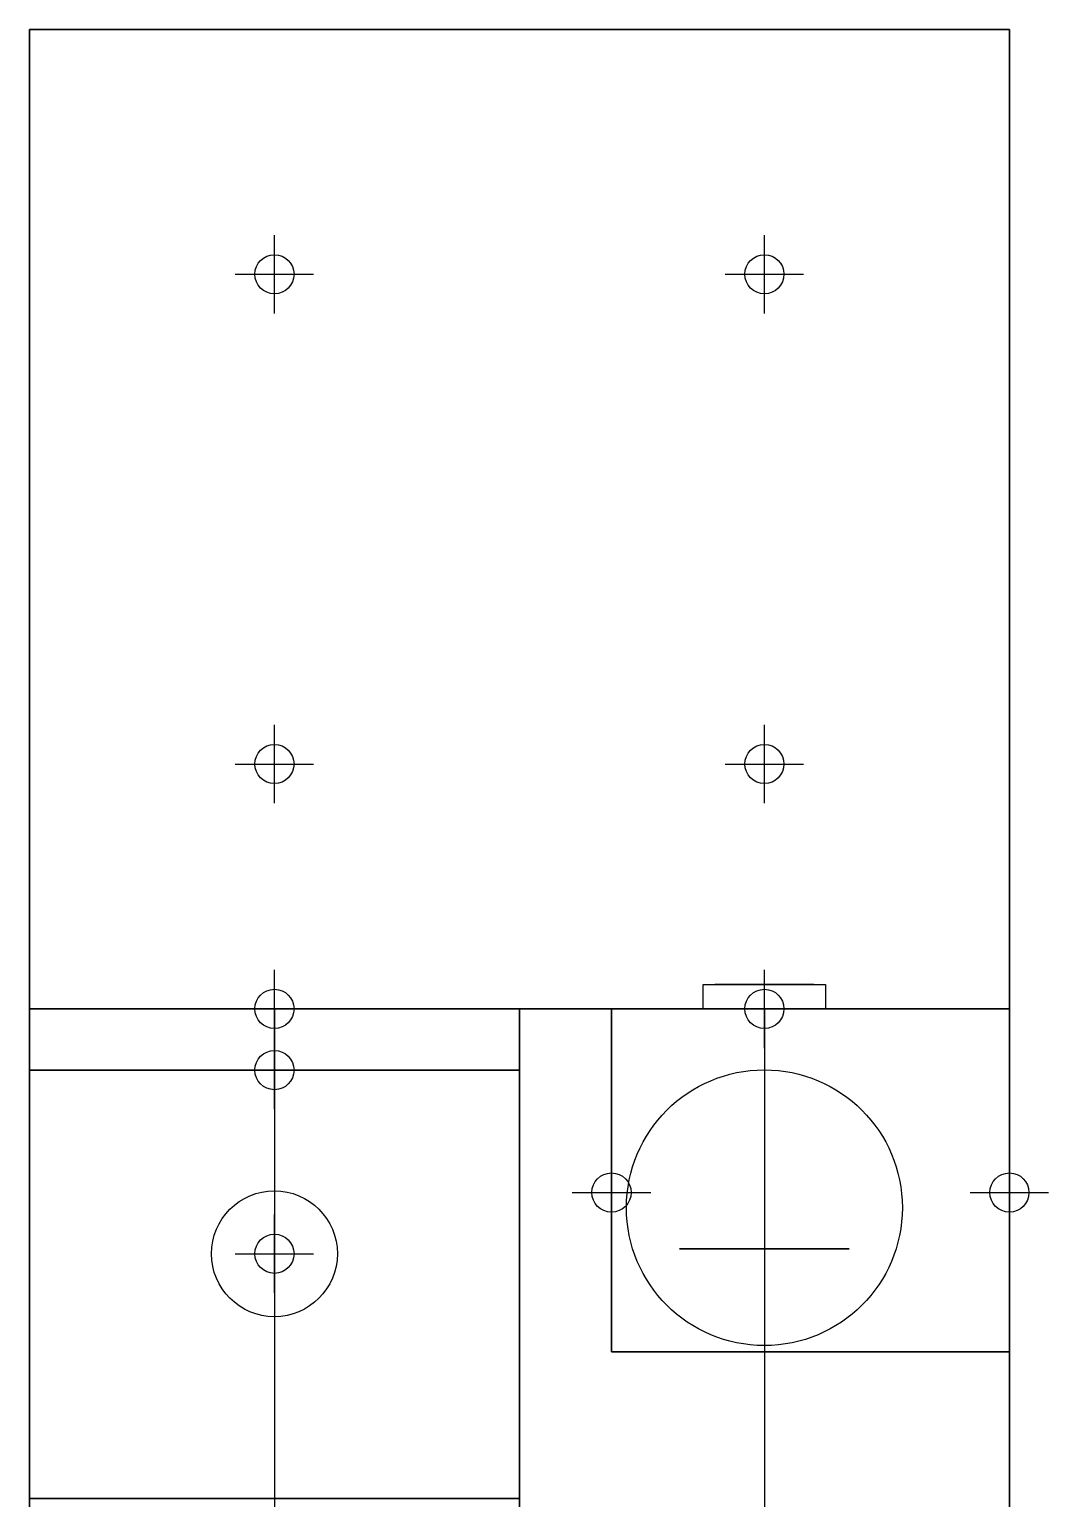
# Model space of a CAD drawing. Header units: inches. Extents: x -11.2 to 39.6, y -20.1 to 37.3.
# Drawn here: x 37.5 to 39.58, y 24.5 to 27.5 of the extents above; entities that cross this region are included whole.
import ezdxf

# ---------------------------------------------------------------- set-up
doc = ezdxf.new("R2010")
doc.units = ezdxf.units.IN
doc.header["$MEASUREMENT"] = 0
doc.header["$PDMODE"] = 34
doc.header["$PDSIZE"] = 0.08
for name, color, linetype in [('AQME Center Lines', 7, 'Continuous'), ('AQME Holes', 7, 'Continuous'), ('AQME Points', 7, 'Continuous'), ('AQME TSlots', 7, 'Continuous')]:
    doc.layers.add(name, color=color, linetype=linetype)

# ---------------------------------------------------------------- blocks, each defined once
blk = doc.blocks.new('AQME_2020_20110812190150', base_point=(0.5, 0.5))
for points in [[(0, 0), (2, 0), (2, 2), (0, 2)], [(2, 2), (0, 2), (0, 2, 60), (2, 2, 60)], [(0, 2), (0, 0), (0, 0, 60), (0, 2, 60)], [(0, 0, 60), (2, 0, 60), (2, 2, 60), (0, 2, 60)], [(2, 0), (2, 2), (2, 2, 60), (2, 0, 60)], [(0, 0), (2, 0), (2, 0, 60), (0, 0, 60)]]:
    blk.add_3dface(points)
at = {"layer": 'AQME Center Lines', "color": 6}
for p, q in [((1, 2), (1, 2, 60)), ((0, 1), (0, 1, 60)), ((2, 1), (2, 1, 60)), ((1, 0), (1, 0, 60))]:
    blk.add_line(p, q, dxfattribs=at)
at = {"layer": 'AQME Points', "color": 3}
for p in [(0.5, 1.5), (1.5, 1.5), (0.5, 0.5), (1.5, 0.5)]:
    blk.add_point(p, dxfattribs=at)
at = {"layer": 'AQME Points', "color": 2}
for p in [(0.5, 1.5, 60), (1.5, 1.5, 60), (0.5, 0.5, 60), (1.5, 0.5, 60)]:
    blk.add_point(p, dxfattribs=at)
at = {"layer": 'AQME TSlots', "color": 1}
for p, q in [((0.5, 2), (0.5, 2, 60)), ((1.5, 2), (1.5, 2, 60)), ((0, 1.5), (0, 1.5, 60)), ((2, 1.5), (2, 1.5, 60)), ((0, 0.5), (0, 0.5, 60)), ((2, 0.5), (2, 0.5, 60)), ((0.5, 0), (0.5, 0, 60)), ((1.5, 0), (1.5, 0, 60))]:
    blk.add_line(p, q, dxfattribs=at)
blk = doc.blocks.new('AQME_7042_20110812193125')
at = {"layer": 'AQME Holes', "color": 4}
blk.add_circle((0, 0), 0.2815, dxfattribs=at)
blk = doc.blocks.new('AQME_7042_20110812193140')
at = {"layer": 'AQME Holes', "color": 4}
blk.add_circle((0, 0), 0.2815, dxfattribs=at)
blk = doc.blocks.new('AQME_1010_20110812193141', base_point=(0.5, 0.5))
for points in [[(0, 0), (1, 0), (1, 1), (0, 1)], [(1, 1), (0, 1), (0, 1, 24), (1, 1, 24)], [(0, 1), (0, 0), (0, 0, 24), (0, 1, 24)], [(0, 0, 24), (1, 0, 24), (1, 1, 24), (0, 1, 24)], [(1, 0), (1, 1), (1, 1, 24), (1, 0, 24)], [(0, 0), (1, 0), (1, 0, 24), (0, 0, 24)]]:
    blk.add_3dface(points)
at = {"layer": 'AQME Points', "color": 3}
blk.add_point((0.5, 0.5), dxfattribs=at)
at = {"layer": 'AQME Points', "color": 2}
blk.add_point((0.5, 0.5, 24), dxfattribs=at)
at = {"layer": 'AQME TSlots', "color": 1}
for p, q in [((0.5, 1), (0.5, 1, 24)), ((0, 0.5), (0, 0.5, 24)), ((1, 0.5), (1, 0.5, 24)), ((0.5, 0), (0.5, 0, 24))]:
    blk.add_line(p, q, dxfattribs=at)
at = {"extrusion": (0, 1, 0)}
blk.add_blockref('AQME_7042_20110812193125', (-0.5, 0.406, 1), dxfattribs=at)
at = {"extrusion": (0, 1, 0), "rotation": 179.9999999999998}
blk.add_blockref('AQME_7042_20110812193140', (-0.5, 23.594, 1), dxfattribs=at)
blk = doc.blocks.new('AQME_1010_20120403180636', base_point=(0.5, 0.5))
for points in [[(0, 0), (1, 0), (1, 1), (0, 1)], [(1, 1), (0, 1), (0, 1, 24), (1, 1, 24)], [(0, 1), (0, 0), (0, 0, 24), (0, 1, 24)], [(0, 0, 24), (1, 0, 24), (1, 1, 24), (0, 1, 24)], [(1, 0), (1, 1), (1, 1, 24), (1, 0, 24)], [(0, 0), (1, 0), (1, 0, 24), (0, 0, 24)]]:
    blk.add_3dface(points)
at = {"layer": 'AQME Points', "color": 3}
blk.add_point((0.5, 0.5), dxfattribs=at)
at = {"layer": 'AQME Points', "color": 2}
blk.add_point((0.5, 0.5, 24), dxfattribs=at)
at = {"layer": 'AQME TSlots', "color": 1}
for p, q in [((0.5, 1), (0.5, 1, 24)), ((0, 0.5), (0, 0.5, 24)), ((1, 0.5), (1, 0.5, 24)), ((0.5, 0), (0.5, 0, 24))]:
    blk.add_line(p, q, dxfattribs=at)
blk = doc.blocks.new('AQME_4108_20120403180750')
at = {"color": 1}
blk.add_circle((0, 0.5), 0.1285, dxfattribs=at)
at = {"color": 1, "extrusion": (0, 1, 0)}
blk.add_circle((0, 0.5), 0.1285, dxfattribs=at)
at = {"color": 3}
for p in [(0, 0.5), (0, 0)]:
    blk.add_point(p, dxfattribs=at)
at = {"color": 2}
blk.add_point((0, 0.5, 0.125), dxfattribs=at)
at = {"color": 2, "extrusion": (0, 1, 0)}
blk.add_point((0, 0.125, 0.5), dxfattribs=at)
at = {"color": 3, "extrusion": (0, 1, 0)}
blk.add_point((0, 0, 0.5), dxfattribs=at)
for points in [[(0.5, 0), (0.5, 1), (-0.5, 1), (-0.5, 0)], [(0.5, 0.125, 0.125), (0.5, 1, 0.125), (-0.5, 1, 0.125), (-0.5, 0.125, 0.125)], [(0.5, 1), (-0.5, 1), (-0.5, 1, 0.125), (0.5, 1, 0.125)], [(0.5, 0.125, 0.125), (-0.5, 0.125, 0.125), (-0.5, 0.125, 1), (0.5, 0.125, 1)], [(-0.5, 0, 1), (0.5, 0, 1), (0.5, 0.125, 1), (-0.5, 0.125, 1)]]:
    blk.add_3dface(points)
for points, invisible_edges in [([(-0.5, 1), (-0.5, 0), (-0.5, 0, 0.125), (-0.5, 1, 0.125)], 4), ([(0.5, 0), (0.5, 1), (0.5, 1, 0.125), (0.5, 0, 0.125)], 4), ([(-0.5, 0.125, 0.125), (-0.5, 0, 0.125), (-0.5, 0, 1), (-0.5, 0.125, 1)], 1), ([(0.5, 0, 1), (0.5, 0, 0.125), (0.5, 0.125, 0.125), (0.5, 0.125, 1)], 2), ([(0.5, 0), (-0.5, 0), (-0.5, 0, 0.125), (0.5, 0, 0.125)], 4), ([(-0.5, 0, 0.125), (-0.5, 0, 1), (0.5, 0, 1), (0.5, 0, 0.125)], 8)]:
    blk.add_3dface(points, dxfattribs=dict(invisible_edges=invisible_edges))
blk = doc.blocks.new('AQME_2427_20120404103638')
at = {"extrusion": (0, 1, 0)}
for p, q in [((-0.125, 0.5), (-0.312, 0.5)), ((-0.312, 0.5), (-0.312, 0.5, 0.7)), ((-0.312, 0.5, 0.7), (0.5, 0.5, 0.7)), ((-0.125, 0.5), (-0.125, 0.5, -0.05)), ((-0.125, 0.5, -0.05), (0.125, 0.5, -0.05)), ((0.5, 0.5), (0.125, 0.5)), ((0.125, 0.5, -0.05), (0.125, 0.5)), ((0.5, 0.5, 0.7), (0.5, 0.5))]:
    blk.add_line(p, q, dxfattribs=at)
at = {"color": 1, "extrusion": (-1, 0, 0)}
blk.add_circle((-0.25, 0.375, 0.312), 0.125, dxfattribs=at)
at = {"color": 1}
for centre, radius in [((0, 0, 0.49), 0.173), ((0, 0, -0.05), 0.101)]:
    blk.add_circle(centre, radius, dxfattribs=at)
at = {"color": 2, "extrusion": (-1, 0, 0)}
for p in [(-0.312, 0.25, 0.375), (0.5, 0.25, 0.375)]:
    blk.add_point(p, dxfattribs=at)
at = {"color": 3}
blk.add_point((0, 0), dxfattribs=at)
at = {"invisible_edges": 8}
for points in [[(0.5, 0.5), (0.5, 0.5, 0.7), (-0.312, 0.5, 0.7), (-0.312, 0.5)], [(-0.125, 0.5), (-0.125, 0.5, -0.05), (0.125, 0.5, -0.05), (0.125, 0.5)], [(0.5, -0.25), (0.5, -0.25, 0.7), (-0.312, -0.25, 0.7), (-0.312, -0.25)], [(-0.125, -0.25), (-0.125, -0.25, -0.05), (0.125, -0.25, -0.05), (0.125, -0.25)]]:
    blk.add_3dface(points, dxfattribs=at)

msp = doc.modelspace()

# ---------------------------------------------------------------- block references
msp.add_blockref('AQME_2020_20110812190150', (38, 26))
at = {"rotation": 180}
msp.add_blockref('AQME_4108_20120403180750', (38, 25.5, 24.4973), dxfattribs=at)
at = {"extrusion": (0, -1, 0), "xscale": -1, "rotation": 180}
for p in [(39, 7.396, -25.5), (39, 11.396, -25.5)]:
    msp.add_blockref('AQME_2427_20120404103638', p, dxfattribs=at)
at = {"extrusion": (0, -1, 0)}
for name, p in [('AQME_1010_20120403180636', (38, 23.9973, -25.5)), ('AQME_1010_20110812193141', (39, 59.5, -25.5)), ('AQME_1010_20110812193141', (39, 19, -25.5))]:
    msp.add_blockref(name, p, dxfattribs=at)

doc.saveas('drawing.dxf')
